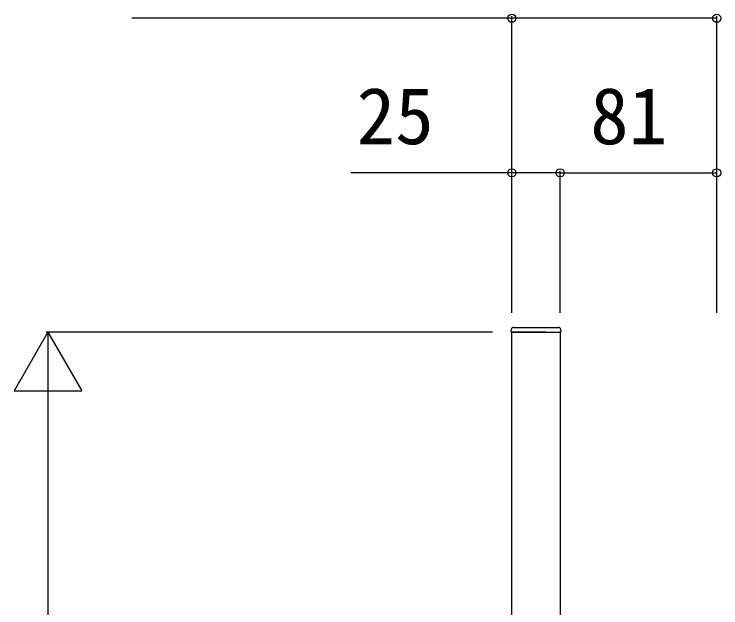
# Model space of a CAD drawing. Units: millimetres, scale not verified. Extents: x -1750 to 1750, y -2608 to 2592.
# Drawn here: x 826.5 to 1192.1, y -1248.7 to -941.4 of the extents above; entities that cross this region are included whole.
import ezdxf
from ezdxf.enums import TextEntityAlignment as Align

# ---------------------------------------------------------------- set-up
doc = ezdxf.new("R2010")
doc.units = ezdxf.units.MM
doc.header["$LTSCALE"] = 14
for name, color, linetype in [('0-3_YKK_12', 2, 'Continuous'), ('0-4_YKK_13', 4, 'Continuous'), ('0-5_YKK_D', 6, 'Continuous')]:
    doc.layers.add(name, color=color, linetype=linetype)
doc.styles.add('ＭＳ ゴシック', font='')
doc.styles.get('ＭＳ ゴシック').set_extended_font_data('MS Gothic')

msp = doc.modelspace()

# ---------------------------------------------------------------- linework, layer by layer
at = {"layer": '0-3_YKK_12'}
msp.add_lwpolyline([(1084, -1548.5), (1084, -1106), (1109, -1106), (1109, -1548.5)], dxfattribs=at)
at = {"layer": '0-4_YKK_13'}
for p, q in [((1084.79, -1103.5), (1108.21, -1103.5)), ((1083.7, -1106), (1083.8, -1104.44)), ((1084.3, -1106), (1083.7, -1106)), ((1091.5, -1106), (1084.3, -1106)), ((1101.5, -1106), (1091.5, -1106)), ((1101.5, -1106), (1108.7, -1106))]:
    msp.add_line(p, q, dxfattribs=at)
msp.add_lwpolyline([(1109.2, -1104.44), (1109.3, -1106), (1108.7, -1106)], dxfattribs=at)
for centre, start, end in [((1084.79, -1104.5), 90, 176.5), ((1108.21, -1104.5), 3.5, 90)]:
    msp.add_arc(centre, 1, start, end, dxfattribs=at)
at = {"layer": '0-5_YKK_D'}
for p, q in [((1084, -1096), (1084, -942.5)), ((1190, -1096), (1190, -942.5)), ((1084, -1096), (1084, -1022.5)), ((1109, -1096), (1109, -1022.5)), ((1109, -1096), (1109, -1022.5)), ((1109, -1023.5), (1190, -1023.5)), ((1190, -1096), (1190, -1022.5)), ((844, -1106), (826.5, -1136.31)), ((1074, -1106), (843, -1106)), ((844, -1106), (861.5, -1136.31)), ((844, -1106), (844, -1166.62)), ((826.5, -1136.31), (861.5, -1136.31)), ((844, -1141), (844, -2371))]:
    msp.add_line(p, q, dxfattribs=at)
for points in [[(1190, -943.5), (1084, -943.5), (887.36, -943.5)], [(1109, -1023.5), (1084, -1023.5), (1000.65, -1023.5)]]:
    msp.add_lwpolyline(points, dxfattribs=at)
for centre in [(1084, -943.5), (1190, -943.5), (1084, -1023.5), (1109, -1023.5), (1109, -1023.5), (1190, -1023.5)]:
    msp.add_circle(centre, 2.12, dxfattribs=at)

# ---------------------------------------------------------------- texts
at = {"layer": '0-5_YKK_D', "style": 'ＭＳ ゴシック'}
for s, p in [('25', (1003.69, -1017.5)), ('81', (1124.5, -1017.5))]:
    msp.add_text(s, height=29.33, dxfattribs=at).set_placement(p, align=Align.BOTTOM_LEFT)

doc.saveas('drawing.dxf')
